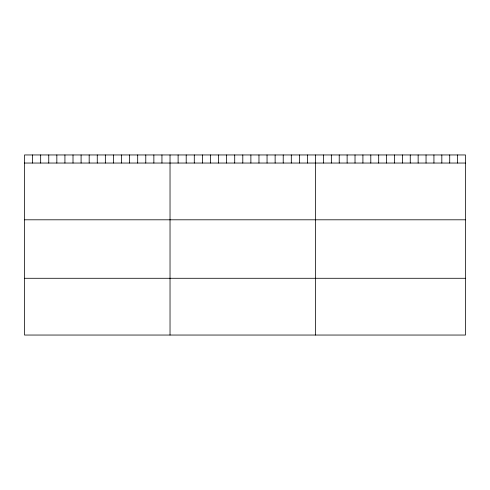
<?xml version="1.0" encoding="UTF-8"?>
<svg xmlns="http://www.w3.org/2000/svg" width="490" height="490" viewBox="0 0 490 490"><rect width="100%" height="100%" fill="white"/><g stroke="black" fill="none" stroke-linecap="round" stroke-linejoin="round"><path stroke-width="0.73" d="M465.5 163.041L465.5 335.044L24.5 335.044L24.5 154.956L465.5 154.956L465.5 163.041L24.5 163.041M24.5 219.802L465.5 219.802M24.5 278.283L465.5 278.283M457.611 154.956L457.611 163.041M449.716 154.956L449.716 163.041M441.827 154.956L441.827 163.041M433.932 154.956L433.932 163.041M426.043 154.956L426.043 163.041M418.148 154.956L418.148 163.041M410.259 154.956L410.259 163.041M402.37 154.956L402.37 163.041M394.475 154.956L394.475 163.041M386.586 154.956L386.586 163.041M378.69 154.956L378.69 163.041M370.801 154.956L370.801 163.041M362.912 154.956L362.912 163.041M355.017 154.956L355.017 163.041M347.128 154.956L347.128 163.041M339.233 154.956L339.233 163.041M331.344 154.956L331.344 163.041M323.449 154.956L323.449 163.041M315.56 154.956L315.56 335.044M307.475 154.956L307.475 163.041M299.39 154.956L299.39 163.041M291.305 154.956L291.305 163.041M283.22 154.956L283.22 163.041M275.135 154.956L275.135 163.041M267.05 154.956L267.05 163.041M258.965 154.956L258.965 163.041M250.88 154.956L250.88 163.041M242.795 154.956L242.795 163.041M234.71 154.956L234.71 163.041M226.625 154.956L226.625 163.041M218.54 154.956L218.54 163.041M210.455 154.956L210.455 163.041M202.37 154.956L202.37 163.041M194.285 154.956L194.285 163.041M186.2 154.956L186.2 163.041M178.115 154.956L178.115 163.041M170.03 154.956L170.03 335.044M161.945 154.956L161.945 163.041M153.86 154.956L153.86 163.041M145.775 154.956L145.775 163.041M137.69 154.956L137.69 163.041M129.605 154.956L129.605 163.041M121.52 154.956L121.52 163.041M113.435 154.956L113.435 163.041M105.35 154.956L105.35 163.041M97.265 154.956L97.265 163.041M89.18 154.956L89.18 163.041M81.095 154.956L81.095 163.041M73.01 154.956L73.01 163.041M64.925 154.956L64.925 163.041M56.84 154.956L56.84 163.041M48.755 154.956L48.755 163.041M40.67 154.956L40.67 163.041M32.585 154.956L32.585 163.041"/></g></svg>
